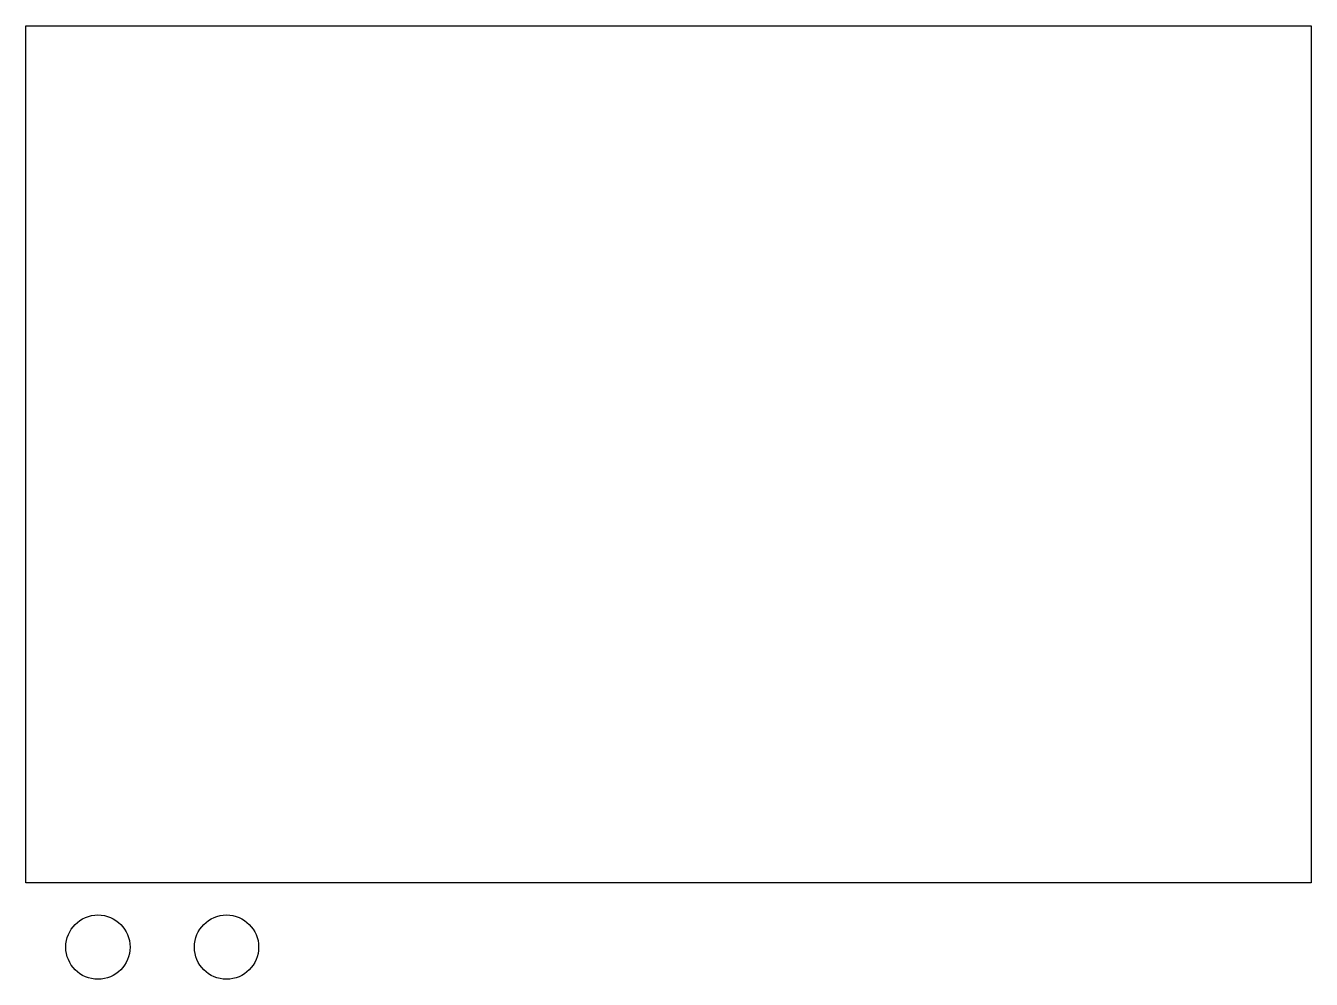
# Model space of a CAD drawing. Header units: millimetres. Extents: x -750 to 750, y -613 to 500.
import ezdxf

# ---------------------------------------------------------------- set-up
doc = ezdxf.new("R2010")
doc.units = ezdxf.units.MM

msp = doc.modelspace()

# ---------------------------------------------------------------- linework, layer by layer
at = {"color": 0, "linetype": 'ByBlock', "lineweight": -2}
msp.add_lwpolyline([(-750, 500), (750, 500), (750, -500), (-750, -500)], close=True, dxfattribs=at)
for centre in [(-665.7, -575), (-515.7, -575)]:
    msp.add_circle(centre, 37.5, dxfattribs=at)

doc.saveas('drawing.dxf')
